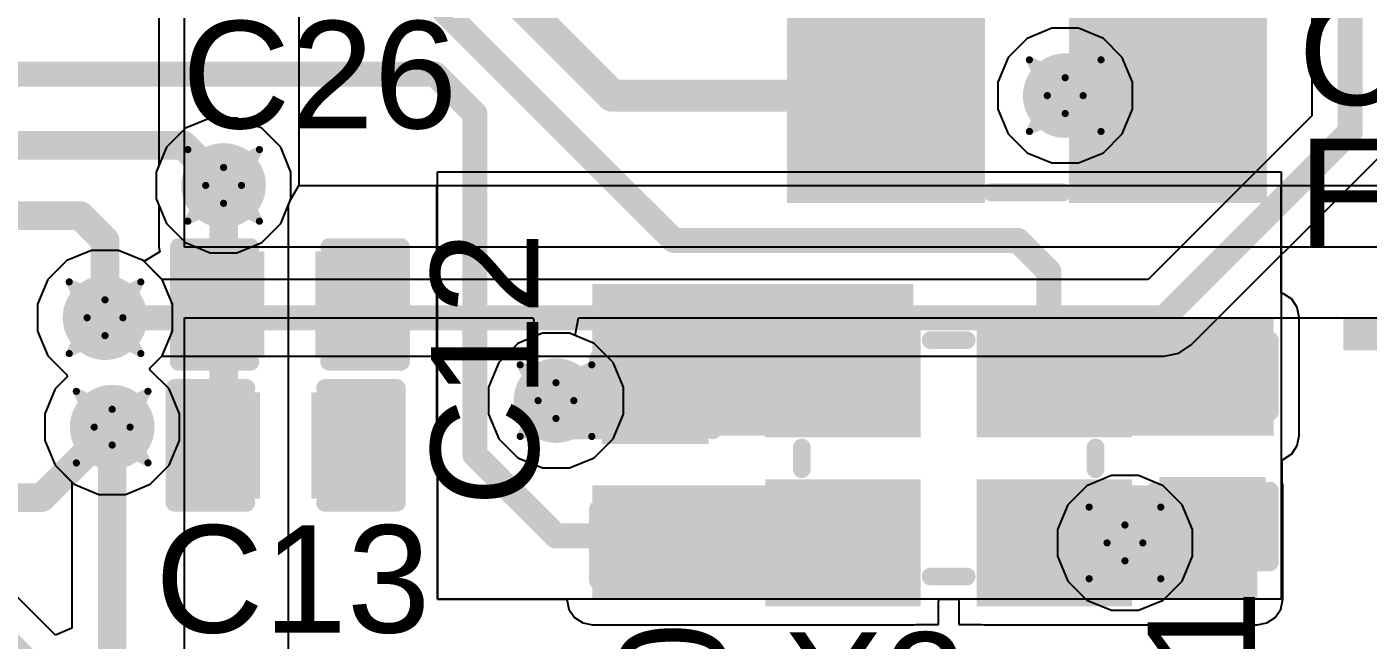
# Model space of a CAD drawing. Header units: inches. Extents: x -3 to 488, y -11 to 93.
# Drawn here: x 108.51 to 118.02, y 19.32 to 23.67 of the extents above; entities that cross this region are included whole.
import ezdxf

# ---------------------------------------------------------------- set-up
doc = ezdxf.new("R2010")
doc.units = ezdxf.units.IN
for name, color, linetype in [('Bottom Layer', 5, 'Continuous'), ('Bottom Overlay', 54, 'Continuous'), ('Drill Drawing', 1, 'Continuous'), ('Layer 1', 16, 'Continuous'), ('Layer 2', 76, 'Continuous'), ('Top Layer', 1, 'Continuous'), ('Top Overlay', 2, 'Continuous'), ('Top Paste', 8, 'Continuous'), ('Top Solder', 216, 'Continuous'), ('Via Holes', 16, 'Continuous')]:
    doc.layers.add(name, color=color, linetype=linetype)
doc.styles.add('Arial', font='', dxfattribs={"height": 0.2})
doc.styles.add('Arial_Bold', font='', dxfattribs={"height": 0.2})
doc.styles.get('Arial').set_extended_font_data('Arial')
doc.styles.get('Arial_Bold').set_extended_font_data('Arial', bold=True)

msp = doc.modelspace()

# ---------------------------------------------------------------- hatches: boundary and pattern name
at = {"layer": 'Bottom Layer'}
h = msp.add_hatch(color=5, dxfattribs=at)
edge = h.paths.add_edge_path()
edge.add_arc((115.8744, 23.1805), 0.3, 0, 360)
h = msp.add_hatch(color=5, dxfattribs=at)
edge = h.paths.add_edge_path()
edge.add_arc((109.9059, 22.5435), 0.3, 0, 360)
h = msp.add_hatch(color=5, dxfattribs=at)
edge = h.paths.add_edge_path()
edge.add_arc((109.065, 21.605), 0.3, 0, 360)
h = msp.add_hatch(color=5, dxfattribs=at)
edge = h.paths.add_edge_path()
edge.add_arc((112.263, 21.0169), 0.3, 0, 360)
h = msp.add_hatch(color=5, dxfattribs=at)
edge = h.paths.add_edge_path()
edge.add_arc((109.1157, 20.8288), 0.3, 0, 360)
h = msp.add_hatch(color=5, dxfattribs=at)
edge = h.paths.add_edge_path()
edge.add_arc((116.2981, 20.0075), 0.3, 0, 360)
at = {"layer": 'Layer 1'}
h = msp.add_hatch(color=16, dxfattribs=at)
edge = h.paths.add_edge_path()
edge.add_arc((115.8744, 23.1805), 0.3, 0, 360)
h = msp.add_hatch(color=16, dxfattribs=at)
edge = h.paths.add_edge_path()
edge.add_arc((109.9059, 22.5435), 0.3, 0, 360)
h = msp.add_hatch(color=16, dxfattribs=at)
edge = h.paths.add_edge_path()
edge.add_arc((109.065, 21.605), 0.3, 0, 360)
h = msp.add_hatch(color=16, dxfattribs=at)
edge = h.paths.add_edge_path()
edge.add_arc((112.263, 21.0169), 0.3, 0, 360)
h = msp.add_hatch(color=16, dxfattribs=at)
edge = h.paths.add_edge_path()
edge.add_arc((109.1157, 20.8288), 0.3, 0, 360)
h = msp.add_hatch(color=16, dxfattribs=at)
edge = h.paths.add_edge_path()
edge.add_arc((116.2981, 20.0075), 0.3, 0, 360)
at = {"layer": 'Layer 2'}
h = msp.add_hatch(color=76, dxfattribs=at)
edge = h.paths.add_edge_path()
edge.add_arc((115.8744, 23.1805), 0.3, 0, 360)
h = msp.add_hatch(color=76, dxfattribs=at)
edge = h.paths.add_edge_path()
edge.add_arc((109.9059, 22.5435), 0.3, 0, 360)
h = msp.add_hatch(color=76, dxfattribs=at)
edge = h.paths.add_edge_path()
edge.add_arc((109.065, 21.605), 0.3, 0, 360)
h = msp.add_hatch(color=76, dxfattribs=at)
edge = h.paths.add_edge_path()
edge.add_arc((112.263, 21.0169), 0.3, 0, 360)
h = msp.add_hatch(color=76, dxfattribs=at)
edge = h.paths.add_edge_path()
edge.add_arc((109.1157, 20.8288), 0.3, 0, 360)
h = msp.add_hatch(color=76, dxfattribs=at)
edge = h.paths.add_edge_path()
edge.add_arc((116.2981, 20.0075), 0.3, 0, 360)
at = {"layer": 'Top Layer'}
for points in [[(114.0035, 23.8405), (115.2035, 23.8405), (115.2035, 22.5205), (114.0035, 22.5205)], [(116.0035, 23.8405), (117.2035, 23.8405), (117.2035, 22.5205), (116.0035, 22.5205)], [(110.1345, 22.0169), (110.1345, 21.3819), (109.6773, 21.3819), (109.6773, 22.0169)], [(111.0743, 22.0169), (111.0743, 21.3819), (110.6171, 21.3819), (110.6171, 22.0169)], [(112.5218, 21.8435), (112.5218, 20.7688), (114.7981, 20.7688), (114.7981, 21.8435)], [(113.798, 20.8073), (113.798, 21.6073), (114.798, 21.6073), (114.798, 20.8073)], [(115.2981, 21.6074), (115.2981, 20.7688), (117.3528, 20.7688), (117.3528, 21.6074)], [(115.2981, 20.8074), (115.2981, 21.6074), (116.2981, 21.6074), (116.2981, 20.8074)], [(117.2358, 20.8988), (116.6008, 20.8988), (116.6008, 21.356), (117.2358, 21.356)], [(112.6506, 21.226), (113.2856, 21.226), (113.2856, 20.7688), (112.6506, 20.7688)], [(110.1053, 21.0169), (110.1053, 20.3819), (109.6481, 20.3819), (109.6481, 21.0169)], [(111.0451, 21.0169), (111.0451, 20.3819), (110.5879, 20.3819), (110.5879, 21.0169)], [(112.5218, 20.4162), (112.5218, 19.6074), (114.7981, 19.6074), (114.7981, 20.4162)], [(113.7981, 19.6074), (113.7981, 20.4074), (114.7981, 20.4074), (114.7981, 19.6074)], [(115.2981, 20.4162), (115.2981, 19.6075), (117.2358, 19.6075), (117.2358, 20.4162)], [(115.2981, 19.6075), (115.2981, 20.4075), (116.2981, 20.4075), (116.2981, 19.6075)], [(117.2358, 19.959), (116.6008, 19.959), (116.6008, 20.4162), (117.2358, 20.4162)], [(112.6506, 20.2862), (113.2856, 20.2862), (113.2856, 19.829), (112.6506, 19.829)]]:
    msp.add_hatch(color=1, dxfattribs=at).paths.add_polyline_path(points)
h = msp.add_hatch(color=1, dxfattribs=at)
edge = h.paths.add_edge_path()
edge.add_arc((115.8744, 23.1805), 0.3, 0, 360)
h = msp.add_hatch(color=1, dxfattribs=at)
edge = h.paths.add_edge_path()
edge.add_arc((109.9059, 22.5435), 0.3, 0, 360)
h = msp.add_hatch(color=1, dxfattribs=at)
edge = h.paths.add_edge_path()
edge.add_arc((109.065, 21.605), 0.3, 0, 360)
h = msp.add_hatch(color=1, dxfattribs=at)
edge = h.paths.add_edge_path()
edge.add_arc((112.263, 21.0169), 0.3, 0, 360)
h = msp.add_hatch(color=1, dxfattribs=at)
edge = h.paths.add_edge_path()
edge.add_arc((109.1157, 20.8288), 0.3, 0, 360)
h = msp.add_hatch(color=1, dxfattribs=at)
edge = h.paths.add_edge_path()
edge.add_arc((116.2981, 20.0075), 0.3, 0, 360)
at = {"layer": 'Top Paste'}
for points in [[(114.0035, 23.8405), (115.2035, 23.8405), (115.2035, 22.5205), (114.0035, 22.5205)], [(116.0035, 23.8405), (117.2035, 23.8405), (117.2035, 22.5205), (116.0035, 22.5205)], [(110.1345, 22.0169), (110.1345, 21.3819), (109.6773, 21.3819), (109.6773, 22.0169)], [(111.0743, 22.0169), (111.0743, 21.3819), (110.6171, 21.3819), (110.6171, 22.0169)], [(113.798, 20.8073), (113.798, 21.6073), (114.798, 21.6073), (114.798, 20.8073)], [(115.2981, 20.8074), (115.2981, 21.6074), (116.2981, 21.6074), (116.2981, 20.8074)], [(117.2358, 20.8988), (116.6008, 20.8988), (116.6008, 21.356), (117.2358, 21.356)], [(112.6506, 21.226), (113.2856, 21.226), (113.2856, 20.7688), (112.6506, 20.7688)], [(110.1053, 21.0169), (110.1053, 20.3819), (109.6481, 20.3819), (109.6481, 21.0169)], [(111.0451, 21.0169), (111.0451, 20.3819), (110.5879, 20.3819), (110.5879, 21.0169)], [(113.7981, 19.6074), (113.7981, 20.4074), (114.7981, 20.4074), (114.7981, 19.6074)], [(115.2981, 19.6075), (115.2981, 20.4075), (116.2981, 20.4075), (116.2981, 19.6075)], [(117.2358, 19.959), (116.6008, 19.959), (116.6008, 20.4162), (117.2358, 20.4162)], [(112.6506, 20.2862), (113.2856, 20.2862), (113.2856, 19.829), (112.6506, 19.829)]]:
    msp.add_hatch(color=8, dxfattribs=at).paths.add_polyline_path(points)
at = {"layer": 'Top Solder'}
for points in [[(113.9019, 23.9421), (115.3051, 23.9421), (115.3051, 22.4189), (113.9019, 22.4189)], [(115.9019, 23.9421), (117.3051, 23.9421), (117.3051, 22.4189), (115.9019, 22.4189)], [(110.1945, 22.0769), (110.1945, 21.3219), (109.6173, 21.3219), (109.6173, 22.0769)], [(111.1343, 22.0769), (111.1343, 21.3219), (110.5571, 21.3219), (110.5571, 22.0769)], [(113.7472, 20.7565), (113.7472, 21.6581), (114.8488, 21.6581), (114.8488, 20.7565)], [(115.2473, 20.7566), (115.2473, 21.6582), (116.3489, 21.6582), (116.3489, 20.7566)], [(117.2958, 20.8388), (116.5408, 20.8388), (116.5408, 21.416), (117.2958, 21.416)], [(112.5906, 21.286), (113.3456, 21.286), (113.3456, 20.7088), (112.5906, 20.7088)], [(110.1653, 21.0769), (110.1653, 20.3219), (109.5881, 20.3219), (109.5881, 21.0769)], [(111.1051, 21.0769), (111.1051, 20.3219), (110.5279, 20.3219), (110.5279, 21.0769)], [(113.7473, 19.5566), (113.7473, 20.4582), (114.8489, 20.4582), (114.8489, 19.5566)], [(115.2473, 19.5567), (115.2473, 20.4583), (116.3489, 20.4583), (116.3489, 19.5567)], [(117.2958, 19.899), (116.5408, 19.899), (116.5408, 20.4762), (117.2958, 20.4762)], [(112.5906, 20.3462), (113.3456, 20.3462), (113.3456, 19.769), (112.5906, 19.769)]]:
    msp.add_hatch(color=216, dxfattribs=at).paths.add_polyline_path(points)
at = {"layer": 'Via Holes'}
h = msp.add_hatch(color=7, dxfattribs=at)
edge = h.paths.add_edge_path()
edge.add_arc((115.8744, 23.1805), 0.15, 0, 360)
h = msp.add_hatch(color=7, dxfattribs=at)
edge = h.paths.add_edge_path()
edge.add_arc((109.9059, 22.5435), 0.15, 0, 360)
h = msp.add_hatch(color=7, dxfattribs=at)
edge = h.paths.add_edge_path()
edge.add_arc((109.065, 21.605), 0.15, 0, 360)
h = msp.add_hatch(color=7, dxfattribs=at)
edge = h.paths.add_edge_path()
edge.add_arc((112.263, 21.0169), 0.15, 0, 360)
h = msp.add_hatch(color=7, dxfattribs=at)
edge = h.paths.add_edge_path()
edge.add_arc((109.1157, 20.8288), 0.15, 0, 360)
h = msp.add_hatch(color=7, dxfattribs=at)
edge = h.paths.add_edge_path()
edge.add_arc((116.2981, 20.0075), 0.15, 0, 360)

# ---------------------------------------------------------------- linework, layer by layer
at = {"layer": 'Bottom Layer'}
for p, q in [((109.8108, 23.0213), (109.6352, 22.9486)), ((110.0009, 23.0213), (109.8108, 23.0213)), ((110.1765, 22.9486), (110.0009, 23.0213)), ((109.6352, 22.9486), (109.5008, 22.8142)), ((110.3109, 22.8142), (110.1765, 22.9486)), ((109.5008, 22.8142), (109.4281, 22.6386)), ((110.3837, 22.6386), (110.3109, 22.8142)), ((109.4281, 22.6386), (109.4281, 22.4485)), ((110.3837, 22.4485), (110.3837, 22.6386)), ((109.4281, 22.4485), (109.5008, 22.2729)), ((110.3109, 22.2729), (110.3837, 22.4485)), ((109.5008, 22.2729), (109.6352, 22.1385)), ((110.1765, 22.1385), (110.3109, 22.2729)), ((108.9699, 22.0828), (108.7943, 22.01)), ((109.16, 22.0828), (108.9699, 22.0828)), ((109.3356, 22.01), (109.16, 22.0828)), ((109.6352, 22.1385), (109.8108, 22.0657)), ((110.0009, 22.0657), (110.1765, 22.1385)), ((108.7943, 22.01), (108.6599, 21.8756)), ((109.47, 21.8756), (109.3356, 22.01)), ((109.8108, 22.0657), (110.0009, 22.0657)), ((108.6599, 21.8756), (108.5872, 21.7)), ((109.5428, 21.7), (109.47, 21.8756)), ((108.5872, 21.7), (108.5872, 21.5099)), ((109.5428, 21.5099), (109.5428, 21.7)), ((108.5872, 21.5099), (108.6599, 21.3343)), ((109.47, 21.3343), (109.5428, 21.5099)), ((111.9924, 21.422), (111.858, 21.2876)), ((112.168, 21.4947), (111.9924, 21.422)), ((112.3581, 21.4947), (112.168, 21.4947)), ((112.5337, 21.422), (112.3581, 21.4947)), ((112.6681, 21.2876), (112.5337, 21.422)), ((108.6599, 21.3343), (108.7943, 21.1999)), ((109.3836, 21.2479), (109.47, 21.3343)), ((109.3864, 21.2339), (109.3836, 21.2479)), ((109.5208, 21.0995), (109.3864, 21.2339)), ((111.858, 21.2876), (111.7852, 21.112)), ((112.7408, 21.112), (112.6681, 21.2876)), ((108.7971, 21.1859), (108.7106, 21.0995)), ((108.7943, 21.1999), (108.7971, 21.1859)), ((108.7106, 21.0995), (108.6379, 20.9239)), ((109.5935, 20.9239), (109.5208, 21.0995)), ((111.7852, 21.112), (111.7852, 20.9219)), ((112.7408, 20.9219), (112.7408, 21.112)), ((108.6379, 20.9239), (108.6379, 20.7338)), ((109.5935, 20.7338), (109.5935, 20.9239)), ((111.7852, 20.9219), (111.858, 20.7463)), ((112.6681, 20.7463), (112.7408, 20.9219)), ((111.858, 20.7463), (111.9924, 20.6119)), ((112.5337, 20.6119), (112.6681, 20.7463)), ((108.6379, 20.7338), (108.7106, 20.5582)), ((109.5208, 20.5582), (109.5935, 20.7338)), ((108.7106, 20.5582), (108.8451, 20.4238)), ((109.3864, 20.4238), (109.5208, 20.5582)), ((111.9924, 20.6119), (112.168, 20.5391)), ((112.3581, 20.5391), (112.5337, 20.6119)), ((112.168, 20.5391), (112.3581, 20.5391)), ((116.203, 20.4853), (116.0274, 20.4126)), ((116.3931, 20.4853), (116.203, 20.4853)), ((116.5687, 20.4126), (116.3931, 20.4853)), ((108.8451, 20.4238), (109.0207, 20.351)), ((109.2107, 20.351), (109.3864, 20.4238)), ((116.0274, 20.4126), (115.893, 20.2782)), ((116.7031, 20.2782), (116.5687, 20.4126)), ((109.0207, 20.351), (109.2107, 20.351)), ((115.893, 20.2782), (115.8203, 20.1026)), ((116.7759, 20.1026), (116.7031, 20.2782)), ((115.8203, 20.1026), (115.8203, 19.9125)), ((116.7759, 19.9125), (116.7759, 20.1026)), ((115.8203, 19.9125), (115.893, 19.7369)), ((116.7031, 19.7369), (116.7759, 19.9125)), ((115.893, 19.7369), (116.0274, 19.6025)), ((116.5687, 19.6025), (116.7031, 19.7369)), ((116.0274, 19.6025), (116.203, 19.5297)), ((116.3931, 19.5297), (116.5687, 19.6025)), ((116.203, 19.5297), (116.3931, 19.5297))]:
    msp.add_line(p, q, dxfattribs=at)
at = {"layer": 'Drill Drawing', "const_width": 0.0508}
for points in [[(115.6204, 23.4345), (115.8744, 23.3075)], [(115.6204, 23.4345), (115.7474, 23.1805)], [(115.8744, 23.3075), (116.1284, 23.4345)], [(116.0014, 23.1805), (116.1284, 23.4345)], [(115.6204, 22.9265), (115.7474, 23.1805)], [(116.0014, 23.1805), (116.1284, 22.9265)], [(115.6204, 22.9265), (115.8744, 23.0535)], [(115.8744, 23.0535), (116.1284, 22.9265)], [(109.6519, 22.7975), (109.9059, 22.6705)], [(109.6519, 22.7975), (109.7789, 22.5435)], [(109.9059, 22.6705), (110.1599, 22.7975)], [(110.0329, 22.5435), (110.1599, 22.7975)], [(109.6519, 22.2895), (109.7789, 22.5435)], [(110.0329, 22.5435), (110.1599, 22.2895)], [(109.6519, 22.2895), (109.9059, 22.4165)], [(109.9059, 22.4165), (110.1599, 22.2895)], [(108.811, 21.859), (109.065, 21.732)], [(108.811, 21.859), (108.938, 21.605)], [(109.065, 21.732), (109.319, 21.859)], [(109.192, 21.605), (109.319, 21.859)], [(108.811, 21.351), (108.938, 21.605)], [(109.192, 21.605), (109.319, 21.351)], [(108.811, 21.351), (109.065, 21.478)], [(109.065, 21.478), (109.319, 21.351)], [(112.009, 21.2709), (112.263, 21.1439)], [(112.009, 21.2709), (112.136, 21.0169)], [(112.263, 21.1439), (112.517, 21.2709)], [(112.39, 21.0169), (112.517, 21.2709)], [(108.8617, 21.0828), (109.1157, 20.9558)], [(108.8617, 21.0828), (108.9887, 20.8288)], [(109.1157, 20.9558), (109.3697, 21.0828)], [(109.2427, 20.8288), (109.3697, 21.0828)], [(112.009, 20.7629), (112.136, 21.0169)], [(112.39, 21.0169), (112.517, 20.7629)], [(108.8617, 20.5748), (108.9887, 20.8288)], [(109.2427, 20.8288), (109.3697, 20.5748)], [(112.009, 20.7629), (112.263, 20.8899)], [(112.263, 20.8899), (112.517, 20.7629)], [(108.8617, 20.5748), (109.1157, 20.7018)], [(109.1157, 20.7018), (109.3697, 20.5748)], [(116.0441, 20.2615), (116.2981, 20.1345)], [(116.0441, 20.2615), (116.1711, 20.0075)], [(116.2981, 20.1345), (116.5521, 20.2615)], [(116.4251, 20.0075), (116.5521, 20.2615)], [(116.0441, 19.7535), (116.1711, 20.0075)], [(116.4251, 20.0075), (116.5521, 19.7535)], [(116.0441, 19.7535), (116.2981, 19.8805)], [(116.2981, 19.8805), (116.5521, 19.7535)]]:
    msp.add_lwpolyline(points, dxfattribs=at)
at = {"layer": 'Drill Drawing', "const_width": 0.0254}
for points in [[(115.6077, 23.4345, 1), (115.6331, 23.4345, 1)], [(115.6077, 23.4345, 1), (115.6331, 23.4345, 1)], [(116.1157, 23.4345, 1), (116.1411, 23.4345, 1)], [(116.1157, 23.4345, 1), (116.1411, 23.4345, 1)], [(115.8617, 23.3075, 1), (115.8871, 23.3075, 1)], [(115.8617, 23.3075, 1), (115.8871, 23.3075, 1)], [(115.7347, 23.1805, 1), (115.7601, 23.1805, 1)], [(115.7347, 23.1805, 1), (115.7601, 23.1805, 1)], [(115.9887, 23.1805, 1), (116.0141, 23.1805, 1)], [(115.9887, 23.1805, 1), (116.0141, 23.1805, 1)], [(115.8617, 23.0535, 1), (115.8871, 23.0535, 1)], [(115.8617, 23.0535, 1), (115.8871, 23.0535, 1)], [(115.6077, 22.9265, 1), (115.6331, 22.9265, 1)], [(115.6077, 22.9265, 1), (115.6331, 22.9265, 1)], [(116.1157, 22.9265, 1), (116.1411, 22.9265, 1)], [(116.1157, 22.9265, 1), (116.1411, 22.9265, 1)], [(109.6392, 22.7975, 1), (109.6646, 22.7975, 1)], [(109.6392, 22.7975, 1), (109.6646, 22.7975, 1)], [(110.1472, 22.7975, 1), (110.1726, 22.7975, 1)], [(110.1472, 22.7975, 1), (110.1726, 22.7975, 1)], [(109.8932, 22.6705, 1), (109.9186, 22.6705, 1)], [(109.8932, 22.6705, 1), (109.9186, 22.6705, 1)], [(109.7662, 22.5435, 1), (109.7916, 22.5435, 1)], [(109.7662, 22.5435, 1), (109.7916, 22.5435, 1)], [(110.0202, 22.5435, 1), (110.0456, 22.5435, 1)], [(110.0202, 22.5435, 1), (110.0456, 22.5435, 1)], [(109.8932, 22.4165, 1), (109.9186, 22.4165, 1)], [(109.8932, 22.4165, 1), (109.9186, 22.4165, 1)], [(109.6392, 22.2895, 1), (109.6646, 22.2895, 1)], [(109.6392, 22.2895, 1), (109.6646, 22.2895, 1)], [(110.1472, 22.2895, 1), (110.1726, 22.2895, 1)], [(110.1472, 22.2895, 1), (110.1726, 22.2895, 1)], [(108.7983, 21.859, 1), (108.8237, 21.859, 1)], [(108.7983, 21.859, 1), (108.8237, 21.859, 1)], [(109.3063, 21.859, 1), (109.3317, 21.859, 1)], [(109.3063, 21.859, 1), (109.3317, 21.859, 1)], [(109.0523, 21.732, 1), (109.0777, 21.732, 1)], [(109.0523, 21.732, 1), (109.0777, 21.732, 1)], [(108.9253, 21.605, 1), (108.9507, 21.605, 1)], [(108.9253, 21.605, 1), (108.9507, 21.605, 1)], [(109.1793, 21.605, 1), (109.2047, 21.605, 1)], [(109.1793, 21.605, 1), (109.2047, 21.605, 1)], [(109.0523, 21.478, 1), (109.0777, 21.478, 1)], [(109.0523, 21.478, 1), (109.0777, 21.478, 1)], [(108.7983, 21.351, 1), (108.8237, 21.351, 1)], [(108.7983, 21.351, 1), (108.8237, 21.351, 1)], [(109.3063, 21.351, 1), (109.3317, 21.351, 1)], [(109.3063, 21.351, 1), (109.3317, 21.351, 1)], [(111.9963, 21.2709, 1), (112.0217, 21.2709, 1)], [(111.9963, 21.2709, 1), (112.0217, 21.2709, 1)], [(112.5043, 21.2709, 1), (112.5297, 21.2709, 1)], [(112.5043, 21.2709, 1), (112.5297, 21.2709, 1)], [(112.2503, 21.1439, 1), (112.2757, 21.1439, 1)], [(112.2503, 21.1439, 1), (112.2757, 21.1439, 1)], [(108.849, 21.0828, 1), (108.8744, 21.0828, 1)], [(108.849, 21.0828, 1), (108.8744, 21.0828, 1)], [(109.357, 21.0828, 1), (109.3824, 21.0828, 1)], [(109.357, 21.0828, 1), (109.3824, 21.0828, 1)], [(112.1233, 21.0169, 1), (112.1487, 21.0169, 1)], [(112.1233, 21.0169, 1), (112.1487, 21.0169, 1)], [(112.3773, 21.0169, 1), (112.4027, 21.0169, 1)], [(112.3773, 21.0169, 1), (112.4027, 21.0169, 1)], [(109.103, 20.9558, 1), (109.1284, 20.9558, 1)], [(109.103, 20.9558, 1), (109.1284, 20.9558, 1)], [(108.976, 20.8288, 1), (109.0014, 20.8288, 1)], [(108.976, 20.8288, 1), (109.0014, 20.8288, 1)], [(109.23, 20.8288, 1), (109.2554, 20.8288, 1)], [(109.23, 20.8288, 1), (109.2554, 20.8288, 1)], [(112.2503, 20.8899, 1), (112.2757, 20.8899, 1)], [(112.2503, 20.8899, 1), (112.2757, 20.8899, 1)], [(111.9963, 20.7629, 1), (112.0217, 20.7629, 1)], [(111.9963, 20.7629, 1), (112.0217, 20.7629, 1)], [(112.5043, 20.7629, 1), (112.5297, 20.7629, 1)], [(112.5043, 20.7629, 1), (112.5297, 20.7629, 1)], [(109.103, 20.7018, 1), (109.1284, 20.7018, 1)], [(109.103, 20.7018, 1), (109.1284, 20.7018, 1)], [(108.849, 20.5748, 1), (108.8744, 20.5748, 1)], [(108.849, 20.5748, 1), (108.8744, 20.5748, 1)], [(109.357, 20.5748, 1), (109.3824, 20.5748, 1)], [(109.357, 20.5748, 1), (109.3824, 20.5748, 1)], [(116.0314, 20.2615, 1), (116.0568, 20.2615, 1)], [(116.0314, 20.2615, 1), (116.0568, 20.2615, 1)], [(116.5394, 20.2615, 1), (116.5648, 20.2615, 1)], [(116.5394, 20.2615, 1), (116.5648, 20.2615, 1)], [(116.2854, 20.1345, 1), (116.3108, 20.1345, 1)], [(116.2854, 20.1345, 1), (116.3108, 20.1345, 1)], [(116.1584, 20.0075, 1), (116.1838, 20.0075, 1)], [(116.1584, 20.0075, 1), (116.1838, 20.0075, 1)], [(116.4124, 20.0075, 1), (116.4378, 20.0075, 1)], [(116.4124, 20.0075, 1), (116.4378, 20.0075, 1)], [(116.2854, 19.8805, 1), (116.3108, 19.8805, 1)], [(116.2854, 19.8805, 1), (116.3108, 19.8805, 1)], [(116.0314, 19.7535, 1), (116.0568, 19.7535, 1)], [(116.0314, 19.7535, 1), (116.0568, 19.7535, 1)], [(116.5394, 19.7535, 1), (116.5648, 19.7535, 1)], [(116.5394, 19.7535, 1), (116.5648, 19.7535, 1)]]:
    msp.add_lwpolyline(points, format="xyb", close=True, dxfattribs=at)
at = {"layer": 'Layer 1'}
for p, q in [((117.6238, 24.6552), (117.6238, 23.0378)), ((115.7793, 23.6583), (115.6037, 23.5855)), ((115.9694, 23.6583), (115.7793, 23.6583)), ((116.145, 23.5855), (115.9694, 23.6583)), ((115.6037, 23.5855), (115.4693, 23.4511)), ((116.2794, 23.4511), (116.145, 23.5855)), ((115.4693, 23.4511), (115.3966, 23.2755)), ((116.3522, 23.2755), (116.2794, 23.4511)), ((115.3966, 23.2755), (115.3966, 23.0854)), ((116.3522, 23.0854), (116.3522, 23.2755)), ((109.8108, 23.0213), (109.6352, 22.9486)), ((110.0009, 23.0213), (109.8108, 23.0213)), ((110.1765, 22.9486), (110.0009, 23.0213)), ((115.3966, 23.0854), (115.4693, 22.9098)), ((116.2794, 22.9098), (116.3522, 23.0854)), ((117.6238, 23.0378), (116.4629, 21.8769)), ((109.6352, 22.9486), (109.5008, 22.8142)), ((110.3109, 22.8142), (110.1765, 22.9486)), ((115.4693, 22.9098), (115.6037, 22.7754)), ((116.145, 22.7754), (116.2794, 22.9098)), ((109.5008, 22.8142), (109.4281, 22.6386)), ((110.3837, 22.6386), (110.3109, 22.8142)), ((115.6037, 22.7754), (115.7793, 22.7027)), ((115.9694, 22.7027), (116.145, 22.7754)), ((115.7793, 22.7027), (115.9694, 22.7027)), ((116.7679, 21.4127), (118.088, 22.7329)), ((109.4281, 22.6386), (109.4281, 22.4485)), ((110.3837, 22.4485), (110.3837, 22.6386)), ((109.4281, 22.4485), (109.5008, 22.2729)), ((110.3109, 22.2729), (110.3837, 22.4485)), ((109.5008, 22.2729), (109.6352, 22.1385)), ((110.1765, 22.1385), (110.3109, 22.2729)), ((108.9699, 22.0828), (108.7943, 22.01)), ((109.16, 22.0828), (108.9699, 22.0828)), ((109.3356, 22.01), (109.16, 22.0828)), ((109.6352, 22.1385), (109.8108, 22.0657)), ((110.0009, 22.0657), (110.1765, 22.1385)), ((108.7943, 22.01), (108.6599, 21.8756)), ((109.4688, 21.8769), (109.3356, 22.01)), ((109.8108, 22.0657), (110.0009, 22.0657)), ((108.6599, 21.8756), (108.5872, 21.7)), ((116.4629, 21.8769), (109.4688, 21.8769)), ((108.5872, 21.7), (108.5872, 21.5099)), ((108.5872, 21.5099), (108.6599, 21.3343)), ((116.6796, 21.3538), (116.7679, 21.4127)), ((108.6599, 21.3343), (108.7943, 21.1999)), ((109.3836, 21.2479), (109.4688, 21.3331)), ((109.4688, 21.3331), (116.5756, 21.3331)), ((116.5756, 21.3331), (116.6796, 21.3538)), ((109.3864, 21.2339), (109.3836, 21.2479)), ((109.5208, 21.0995), (109.3864, 21.2339)), ((108.7971, 21.1859), (108.7106, 21.0995)), ((108.7943, 21.1999), (108.7971, 21.1859)), ((108.7106, 21.0995), (108.6379, 20.9239)), ((109.5935, 20.9239), (109.5208, 21.0995)), ((108.6379, 20.9239), (108.6379, 20.7338)), ((109.5935, 20.7338), (109.5935, 20.9239)), ((108.6379, 20.7338), (108.7106, 20.5582)), ((109.5208, 20.5582), (109.5935, 20.7338)), ((108.7106, 20.5582), (108.8451, 20.4238)), ((109.3864, 20.4238), (109.5208, 20.5582)), ((108.8451, 20.4238), (109.0207, 20.351)), ((109.2107, 20.351), (109.3864, 20.4238)), ((109.0207, 20.351), (109.2107, 20.351))]:
    msp.add_line(p, q, dxfattribs=at)
at = {"layer": 'Layer 1', "const_width": 0.1778}
for points in [[(117.8957, 22.9251), (117.8957, 25.0589)], [(116.5756, 21.605), (117.8957, 22.9251)], [(109.065, 21.605), (116.5756, 21.605)]]:
    msp.add_lwpolyline(points, dxfattribs=at)
at = {"layer": 'Layer 1', "const_width": 0.0889}
for points in [[(117.8513, 22.9251, 1), (117.9402, 22.9251, 1)], [(117.8513, 22.9251, 1), (117.9402, 22.9251, 1)], [(109.0205, 21.605, 1), (109.1094, 21.605, 1)], [(116.5311, 21.605, 1), (116.62, 21.605, 1)], [(116.5311, 21.605, 1), (116.62, 21.605, 1)]]:
    msp.add_lwpolyline(points, format="xyb", close=True, dxfattribs=at)
at = {"layer": 'Layer 2'}
for p, q in [((108.7135, 19.3536), (103.6632, 24.4039)), ((109.447, 23.8559), (109.447, 22.6844)), ((109.6283, 22.1058), (109.6283, 23.8559)), ((115.7793, 23.6583), (115.6037, 23.5855)), ((115.9694, 23.6583), (115.7793, 23.6583)), ((116.145, 23.5855), (115.9694, 23.6583)), ((115.6037, 23.5855), (115.4693, 23.4511)), ((116.2794, 23.4511), (116.145, 23.5855)), ((115.4693, 23.4511), (115.3966, 23.2755)), ((116.3522, 23.2755), (116.2794, 23.4511)), ((115.3966, 23.2755), (115.3966, 23.0854)), ((116.3522, 23.0854), (116.3522, 23.2755)), ((115.3966, 23.0854), (115.4693, 22.9098)), ((116.2794, 22.9098), (116.3522, 23.0854)), ((115.4693, 22.9098), (115.6037, 22.7754)), ((116.145, 22.7754), (116.2794, 22.9098)), ((115.6037, 22.7754), (115.7793, 22.7027)), ((115.9694, 22.7027), (116.145, 22.7754)), ((109.447, 22.6844), (109.4281, 22.6386)), ((115.7793, 22.7027), (115.9694, 22.7027)), ((109.4281, 22.6386), (109.4281, 22.4485)), ((109.4281, 22.4485), (109.447, 22.4027)), ((109.447, 22.4027), (109.447, 22.1058)), ((108.9699, 22.0828), (108.7943, 22.01)), ((109.16, 22.0828), (108.9699, 22.0828)), ((109.3356, 22.01), (109.16, 22.0828)), ((109.4539, 22.0714), (109.3409, 22.0047)), ((109.447, 22.1058), (109.4539, 22.0714)), ((120.904, 22.1058), (109.6283, 22.1058)), ((108.7943, 22.01), (108.6599, 21.8756)), ((109.3409, 22.0047), (109.3356, 22.01)), ((108.6599, 21.8756), (108.5872, 21.7)), ((108.5872, 21.7), (108.5872, 21.5099)), ((109.6283, 19.0243), (109.6283, 21.605)), ((109.6283, 21.605), (112.1023, 21.605)), ((112.1023, 21.605), (112.1275, 21.478)), ((112.3986, 21.478), (112.4238, 21.605)), ((112.4238, 21.605), (121.412, 21.605)), ((108.5872, 21.5099), (108.6599, 21.3343)), ((111.9924, 21.422), (111.858, 21.2876)), ((112.1275, 21.478), (111.9924, 21.422)), ((112.5337, 21.422), (112.3986, 21.478)), ((112.6681, 21.2876), (112.5337, 21.422)), ((108.6599, 21.3343), (108.7943, 21.1999)), ((111.858, 21.2876), (111.7852, 21.112)), ((112.7408, 21.112), (112.6681, 21.2876)), ((108.7971, 21.1859), (108.7106, 21.0995)), ((108.7943, 21.1999), (108.7971, 21.1859)), ((108.7106, 21.0995), (108.6379, 20.9239)), ((111.7852, 21.112), (111.7852, 20.9219)), ((112.7408, 20.9219), (112.7408, 21.112)), ((108.6379, 20.9239), (108.6379, 20.7338)), ((111.7852, 20.9219), (111.858, 20.7463)), ((112.6681, 20.7463), (112.7408, 20.9219)), ((111.858, 20.7463), (111.9924, 20.6119)), ((112.5337, 20.6119), (112.6681, 20.7463)), ((108.6379, 20.7338), (108.7106, 20.5582)), ((108.7106, 20.5582), (108.8308, 20.438)), ((111.9924, 20.6119), (112.168, 20.5391)), ((112.3581, 20.5391), (112.5337, 20.6119)), ((112.168, 20.5391), (112.3581, 20.5391)), ((116.203, 20.4853), (116.0274, 20.4126)), ((116.3931, 20.4853), (116.203, 20.4853)), ((116.5687, 20.4126), (116.3931, 20.4853)), ((108.8308, 20.438), (108.8308, 19.4022)), ((116.0274, 20.4126), (115.893, 20.2782)), ((116.7031, 20.2782), (116.5687, 20.4126)), ((115.893, 20.2782), (115.8203, 20.1026)), ((116.7759, 20.1026), (116.7031, 20.2782)), ((115.8203, 20.1026), (115.8203, 19.9125)), ((116.7759, 19.9125), (116.7759, 20.1026)), ((115.8203, 19.9125), (115.893, 19.7369)), ((116.7031, 19.7369), (116.7759, 19.9125)), ((115.893, 19.7369), (116.0274, 19.6025)), ((116.5687, 19.6025), (116.7031, 19.7369)), ((116.0274, 19.6025), (116.203, 19.5297)), ((116.3931, 19.5297), (116.5687, 19.6025)), ((116.203, 19.5297), (116.3931, 19.5297)), ((108.8308, 19.4022), (108.7135, 19.3536))]:
    msp.add_line(p, q, dxfattribs=at)
for points, const_width in [([(103.4709, 24.2116), (114.3568, 13.3257)], 0.1778), ([(109.1157, 19.134), (109.1157, 20.8288)], 0.2032)]:
    msp.add_lwpolyline(points, dxfattribs=dict(at, const_width=const_width))
at = {"layer": 'Layer 2', "const_width": 0.1016}
msp.add_lwpolyline([(109.0649, 20.8288, 1), (109.1665, 20.8288, 1)], format="xyb", close=True, dxfattribs=at)
at = {"layer": 'Top Layer'}
for p, q in [((110.439, 26.1346), (110.439, 22.5429)), ((111.4231, 19.6074), (111.4231, 22.641)), ((111.4231, 22.641), (117.4053, 22.641)), ((117.4053, 22.641), (117.4053, 21.9007)), ((110.3803, 22.4403), (110.439, 22.5429)), ((110.439, 22.5429), (118.3894, 22.5429)), ((110.439, 22.5429), (110.454, 22.5429)), ((110.454, 22.5429), (111.4162, 22.5429)), ((111.4162, 22.5429), (111.4162, 20.6325)), ((117.4053, 21.7783), (117.4053, 22.5429)), ((117.4053, 22.5429), (118.3894, 22.5429)), ((110.3653, 22.4041), (110.3803, 22.4403)), ((110.3653, 19.175), (110.3653, 22.4041)), ((117.4053, 21.9007), (117.4053, 19.6074)), ((117.4221, 21.7749), (117.4053, 21.7783)), ((117.4809, 21.7356), (117.4221, 21.7749)), ((117.5202, 21.6768), (117.4809, 21.7356)), ((117.534, 21.6074), (117.5202, 21.6768)), ((117.534, 20.7688), (117.534, 21.6074)), ((117.5202, 20.6995), (117.534, 20.7688)), ((117.4809, 20.6406), (117.5202, 20.6995)), ((111.4162, 20.6325), (111.4231, 20.5977)), ((111.4231, 20.5977), (111.4231, 19.6074)), ((117.4136, 20.594), (117.4809, 20.6406)), ((117.4136, 20.4337), (117.4136, 20.594)), ((117.4809, 20.6406), (117.4809, 20.6406)), ((117.417, 20.4162), (117.4136, 20.4337)), ((117.417, 19.6075), (117.417, 20.4162)), ((117.4053, 19.6074), (111.4231, 19.6074)), ((111.4231, 19.6074), (112.3406, 19.6074)), ((112.3406, 19.6074), (112.3544, 19.538)), ((114.9759, 19.5899), (114.9794, 19.6074)), ((114.9794, 19.6074), (115.1168, 19.6074)), ((115.1168, 19.6074), (115.1203, 19.59)), ((117.4032, 19.5382), (117.417, 19.6075)), ((112.3544, 19.538), (112.3936, 19.4792)), ((114.9759, 19.4296), (114.9759, 19.5899)), ((115.1203, 19.59), (115.1203, 19.4297)), ((117.3639, 19.4794), (117.4032, 19.5382)), ((112.3936, 19.4792), (112.4525, 19.4399)), ((112.4525, 19.4399), (112.5218, 19.4261)), ((112.5218, 19.4261), (114.7981, 19.4261)), ((114.7981, 19.4261), (114.8156, 19.4296)), ((114.8156, 19.4296), (114.9759, 19.4296)), ((115.1203, 19.4297), (115.2806, 19.4297)), ((115.2806, 19.4297), (115.2981, 19.4263)), ((115.2981, 19.4263), (117.2358, 19.4263)), ((117.2358, 19.4263), (117.3051, 19.4401)), ((117.3051, 19.4401), (117.3639, 19.4794))]:
    msp.add_line(p, q, dxfattribs=at)
for points, const_width in [([(111.8452, 23.9972), (112.6619, 23.1805)], 0.2286), ([(111.4225, 23.8288), (113.098, 22.1533)], 0.1778), ([(107.7915, 23.3329), (111.4059, 23.3329)], 0.1778), ([(111.4059, 23.3329), (111.6881, 23.0507)], 0.1778), ([(115.8744, 23.1805), (116.6035, 23.1805)], 0.381), ([(112.6619, 23.1805), (114.6035, 23.1805)], 0.2286), ([(114.6035, 23.1805), (114.6552, 23.1805)], 0.2286), ([(111.6881, 20.6325), (111.6881, 23.0507)], 0.1778), ([(107.7875, 22.8288), (109.6205, 22.8288)], 0.2032), ([(109.6205, 22.8288), (109.9059, 22.5435)], 0.2032), ([(109.9059, 21.6994), (109.9059, 22.5778)], 0.2032), ([(107.7875, 22.3288), (108.8895, 22.3288)], 0.2032), ([(108.8895, 22.3288), (109.065, 22.1533)], 0.2032), ([(109.065, 21.605), (109.065, 22.1533)], 0.2032), ([(113.098, 22.1533), (115.5379, 22.1533)], 0.1778), ([(115.5379, 22.1533), (115.7581, 21.9331)], 0.1778), ([(115.7581, 21.1675), (115.7581, 21.9331)], 0.1778), ([(109.9059, 20.6994), (109.9059, 21.6994)], 0.2032), ([(112.263, 21.0169), (112.2826, 20.9974)], 0.508), ([(112.2826, 20.9974), (112.9681, 20.9974)], 0.508), ([(115.7581, 21.1675), (115.7981, 21.2074)], 0.1778), ([(108.6157, 20.3288), (109.1157, 20.8288)], 0.2032), ([(111.6881, 20.6325), (112.263, 20.0576)], 0.1778), ([(107.7875, 20.3288), (108.6157, 20.3288)], 0.2032), ([(112.263, 20.0576), (112.9681, 20.0576)], 0.1778), ([(114.2182, 19.9275), (114.3182, 19.9275)], 0.1778)]:
    msp.add_lwpolyline(points, dxfattribs=dict(at, const_width=const_width))
for points, const_width in [([(111.3615, 23.3329, 1), (111.4504, 23.3329, 1)], 0.0889), ([(111.3615, 23.3329, 1), (111.4504, 23.3329, 1)], 0.0889), ([(115.7791, 23.1805, 1), (115.9696, 23.1805, 1)], 0.1905), ([(116.5083, 23.1805, 1), (116.6988, 23.1805, 1)], 0.1905), ([(112.6048, 23.1805, 1), (112.7191, 23.1805, 1)], 0.1143), ([(112.6048, 23.1805, 1), (112.7191, 23.1805, 1)], 0.1143), ([(114.5464, 23.1805, 1), (114.6607, 23.1805, 1)], 0.1143), ([(114.5464, 23.1805, 1), (114.6607, 23.1805, 1)], 0.1143), ([(114.598, 23.1805, 1), (114.7123, 23.1805, 1)], 0.1143), ([(111.6437, 23.0507, 1), (111.7326, 23.0507, 1)], 0.0889), ([(111.6437, 23.0507, 1), (111.7326, 23.0507, 1)], 0.0889), ([(109.5697, 22.8288, 1), (109.6713, 22.8288, 1)], 0.1016), ([(109.5697, 22.8288, 1), (109.6713, 22.8288, 1)], 0.1016), ([(109.8551, 22.5778, 1), (109.9567, 22.5778, 1)], 0.1016), ([(109.8551, 22.5435, 1), (109.9567, 22.5435, 1)], 0.1016), ([(108.8387, 22.3288, 1), (108.9403, 22.3288, 1)], 0.1016), ([(108.8387, 22.3288, 1), (108.9403, 22.3288, 1)], 0.1016), ([(109.0142, 22.1533, 1), (109.1158, 22.1533, 1)], 0.1016), ([(109.0142, 22.1533, 1), (109.1158, 22.1533, 1)], 0.1016), ([(113.0535, 22.1533, 1), (113.1424, 22.1533, 1)], 0.0889), ([(113.0535, 22.1533, 1), (113.1424, 22.1533, 1)], 0.0889), ([(115.4934, 22.1533, 1), (115.5823, 22.1533, 1)], 0.0889), ([(115.4934, 22.1533, 1), (115.5823, 22.1533, 1)], 0.0889), ([(115.7137, 21.9331, 1), (115.8026, 21.9331, 1)], 0.0889), ([(115.7137, 21.9331, 1), (115.8026, 21.9331, 1)], 0.0889), ([(109.8551, 21.6994, 1), (109.9567, 21.6994, 1)], 0.1016), ([(109.8551, 21.6994, 1), (109.9567, 21.6994, 1)], 0.1016), ([(109.0142, 21.605, 1), (109.1158, 21.605, 1)], 0.1016), ([(112.136, 21.0169, 1), (112.39, 21.0169, 1)], 0.254), ([(112.1556, 20.9974, 1), (112.4096, 20.9974, 1)], 0.254), ([(112.1556, 20.9974, 1), (112.4096, 20.9974, 1)], 0.254), ([(112.8411, 20.9974, 1), (113.0951, 20.9974, 1)], 0.254), ([(115.7137, 21.1675, 1), (115.8026, 21.1675, 1)], 0.0889), ([(115.7137, 21.1675, 1), (115.8026, 21.1675, 1)], 0.0889), ([(115.7536, 21.2074, 1), (115.8425, 21.2074, 1)], 0.0889), ([(109.0649, 20.8288, 1), (109.1665, 20.8288, 1)], 0.1016), ([(109.8551, 20.6994, 1), (109.9567, 20.6994, 1)], 0.1016), ([(111.6437, 20.6325, 1), (111.7326, 20.6325, 1)], 0.0889), ([(111.6437, 20.6325, 1), (111.7326, 20.6325, 1)], 0.0889), ([(108.5649, 20.3288, 1), (108.6665, 20.3288, 1)], 0.1016), ([(108.5649, 20.3288, 1), (108.6665, 20.3288, 1)], 0.1016), ([(112.2186, 20.0576, 1), (112.3075, 20.0576, 1)], 0.0889), ([(112.2186, 20.0576, 1), (112.3075, 20.0576, 1)], 0.0889), ([(112.9236, 20.0576, 1), (113.0125, 20.0576, 1)], 0.0889), ([(114.1737, 19.9275, 1), (114.2626, 19.9275, 1)], 0.0889), ([(114.2737, 19.9275, 1), (114.3626, 19.9275, 1)], 0.0889)]:
    msp.add_lwpolyline(points, format="xyb", close=True, dxfattribs=dict(at, const_width=const_width))
at = {"layer": 'Top Overlay', "const_width": 0.127}
for points in [[(115.3495, 22.4947), (115.8575, 22.4947)], [(109.5884, 22.1058), (110.0964, 22.1058)], [(109.5884, 21.293), (109.5884, 22.1058)], [(110.6552, 22.1058), (111.1632, 22.1058)], [(111.1632, 21.293), (111.1632, 22.1058)], [(114.921, 21.4456), (115.175, 21.4456)], [(116.5119, 20.9369), (116.5119, 21.4449)], [(116.5119, 21.4449), (117.3247, 21.4449)], [(117.3247, 20.9369), (117.3247, 21.4449)], [(109.5884, 21.293), (110.0964, 21.293)], [(110.6552, 21.293), (111.1632, 21.293)], [(112.5617, 20.8069), (112.5617, 21.3149)], [(112.5617, 21.3149), (113.3745, 21.3149)], [(113.3745, 20.8069), (113.3745, 21.3149)], [(109.5592, 21.1058), (110.0672, 21.1058)], [(109.5592, 20.293), (109.5592, 21.1058)], [(110.626, 21.1058), (111.134, 21.1058)], [(111.134, 20.293), (111.134, 21.1058)], [(114.0066, 20.5312), (114.0066, 20.6836)], [(116.0894, 20.5314), (116.0894, 20.6838)], [(109.5592, 20.293), (110.0672, 20.293)], [(110.626, 20.293), (111.134, 20.293)], [(116.5119, 19.8701), (116.5119, 20.3781)], [(117.3247, 19.8701), (117.3247, 20.3781)], [(112.5617, 19.7401), (112.5617, 20.2481)], [(113.3745, 19.7401), (113.3745, 20.2481)], [(113.6232, 19.9724), (113.6232, 20.1248)], [(113.6232, 20.1248), (113.6994, 20.0486)], [(113.6232, 19.9724), (113.6994, 20.0486)], [(116.5119, 19.8701), (117.3247, 19.8701)], [(112.5617, 19.7401), (113.3745, 19.7401)], [(114.9211, 19.7691), (115.1751, 19.7691)]]:
    msp.add_lwpolyline(points, dxfattribs=at)
at = {"layer": 'Top Overlay', "const_width": 0.0635}
for points in [[(115.3178, 22.4947, 1), (115.3813, 22.4947, 1)], [(115.8258, 22.4947, 1), (115.8893, 22.4947, 1)], [(109.5566, 22.1058, 1), (109.6201, 22.1058, 1)], [(109.5566, 22.1058, 1), (109.6201, 22.1058, 1)], [(110.0646, 22.1058, 1), (110.1281, 22.1058, 1)], [(110.6234, 22.1058, 1), (110.6869, 22.1058, 1)], [(111.1314, 22.1058, 1), (111.1949, 22.1058, 1)], [(111.1314, 22.1058, 1), (111.1949, 22.1058, 1)], [(114.8893, 21.4456, 1), (114.9528, 21.4456, 1)], [(115.1433, 21.4456, 1), (115.2068, 21.4456, 1)], [(116.4801, 21.4449, 1), (116.5436, 21.4449, 1)], [(116.4801, 21.4449, 1), (116.5436, 21.4449, 1)], [(117.2929, 21.4449, 1), (117.3564, 21.4449, 1)], [(117.2929, 21.4449, 1), (117.3564, 21.4449, 1)], [(109.5566, 21.293, 1), (109.6201, 21.293, 1)], [(109.5566, 21.293, 1), (109.6201, 21.293, 1)], [(110.0646, 21.293, 1), (110.1281, 21.293, 1)], [(110.6234, 21.293, 1), (110.6869, 21.293, 1)], [(111.1314, 21.293, 1), (111.1949, 21.293, 1)], [(111.1314, 21.293, 1), (111.1949, 21.293, 1)], [(112.5299, 21.3149, 1), (112.5934, 21.3149, 1)], [(112.5299, 21.3149, 1), (112.5934, 21.3149, 1)], [(113.3427, 21.3149, 1), (113.4062, 21.3149, 1)], [(113.3427, 21.3149, 1), (113.4062, 21.3149, 1)], [(109.5275, 21.1058, 1), (109.591, 21.1058, 1)], [(109.5275, 21.1058, 1), (109.591, 21.1058, 1)], [(110.0355, 21.1058, 1), (110.099, 21.1058, 1)], [(110.5943, 21.1058, 1), (110.6578, 21.1058, 1)], [(111.1023, 21.1058, 1), (111.1658, 21.1058, 1)], [(111.1023, 21.1058, 1), (111.1658, 21.1058, 1)], [(116.4801, 20.9369, 1), (116.5436, 20.9369, 1)], [(117.2929, 20.9369, 1), (117.3564, 20.9369, 1)], [(112.5299, 20.8069, 1), (112.5934, 20.8069, 1)], [(113.3427, 20.8069, 1), (113.4062, 20.8069, 1)], [(113.9749, 20.6836, 1), (114.0384, 20.6836, 1)], [(116.0577, 20.6838, 1), (116.1212, 20.6838, 1)], [(113.9749, 20.5312, 1), (114.0384, 20.5312, 1)], [(116.0577, 20.5314, 1), (116.1212, 20.5314, 1)], [(109.5275, 20.293, 1), (109.591, 20.293, 1)], [(109.5275, 20.293, 1), (109.591, 20.293, 1)], [(110.0355, 20.293, 1), (110.099, 20.293, 1)], [(110.5943, 20.293, 1), (110.6578, 20.293, 1)], [(111.1023, 20.293, 1), (111.1658, 20.293, 1)], [(111.1023, 20.293, 1), (111.1658, 20.293, 1)], [(116.4801, 20.3781, 1), (116.5436, 20.3781, 1)], [(117.2929, 20.3781, 1), (117.3564, 20.3781, 1)], [(112.5299, 20.2481, 1), (112.5934, 20.2481, 1)], [(113.3427, 20.2481, 1), (113.4062, 20.2481, 1)], [(113.5914, 20.1248, 1), (113.6549, 20.1248, 1)], [(113.5914, 20.1248, 1), (113.6549, 20.1248, 1)], [(113.6676, 20.0486, 1), (113.7311, 20.0486, 1)], [(113.6676, 20.0486, 1), (113.7311, 20.0486, 1)], [(113.5914, 19.9724, 1), (113.6549, 19.9724, 1)], [(113.5914, 19.9724, 1), (113.6549, 19.9724, 1)], [(116.4801, 19.8701, 1), (116.5436, 19.8701, 1)], [(116.4801, 19.8701, 1), (116.5436, 19.8701, 1)], [(117.2929, 19.8701, 1), (117.3564, 19.8701, 1)], [(117.2929, 19.8701, 1), (117.3564, 19.8701, 1)], [(112.5299, 19.7401, 1), (112.5934, 19.7401, 1)], [(112.5299, 19.7401, 1), (112.5934, 19.7401, 1)], [(113.3427, 19.7401, 1), (113.4062, 19.7401, 1)], [(113.3427, 19.7401, 1), (113.4062, 19.7401, 1)], [(114.8894, 19.7691, 1), (114.9529, 19.7691, 1)], [(115.1434, 19.7691, 1), (115.2069, 19.7691, 1)]]:
    msp.add_lwpolyline(points, format="xyb", close=True, dxfattribs=at)

# ---------------------------------------------------------------- texts
at = {"layer": 'Bottom Overlay', "style": 'Arial_Bold', "text_generation_flag": 2}
msp.add_text('IO1', height=1.524, rotation=360, dxfattribs=at).set_placement((121.2189, 21.3737))
at = {"layer": 'Top Overlay', "style": 'Arial'}
for s, p in [('C24', (117.5261, 23.1141)), ('C26', (109.6104, 22.948)), ('FB3', (117.5261, 22.1138)), ('C13', (109.4198, 19.3712)), ('X2', (113.8738, 18.611))]:
    msp.add_text(s, height=0.762, dxfattribs=at).set_placement(p)
for s, p in [('C12', (112.1383, 20.2654)), ('C31', (117.2209, 17.7223)), ('C30', (113.4738, 17.4913))]:
    msp.add_text(s, height=0.762, rotation=90, dxfattribs=at).set_placement(p)

doc.saveas('drawing.dxf')
